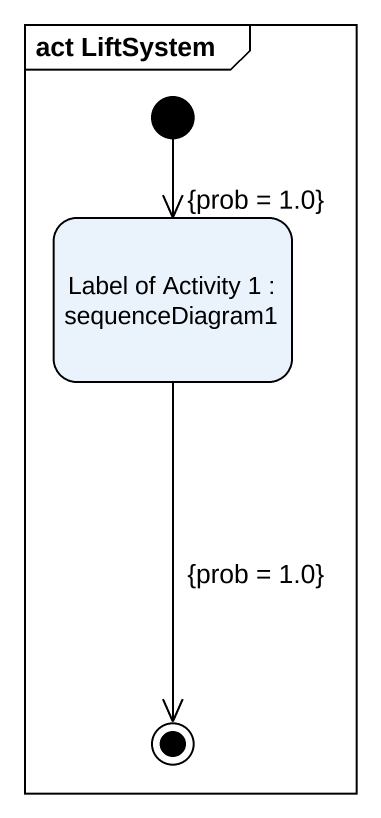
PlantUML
@startuml
mainframe act LiftSystem
hide empty description
state "Label of Activity 1 : sequenceDiagram1" as Label_of_Activity_1
[*] --> Label_of_Activity_1 : {prob = 1.0}
Label_of_Activity_1 --> [*] : {prob = 1.0}
@enduml
